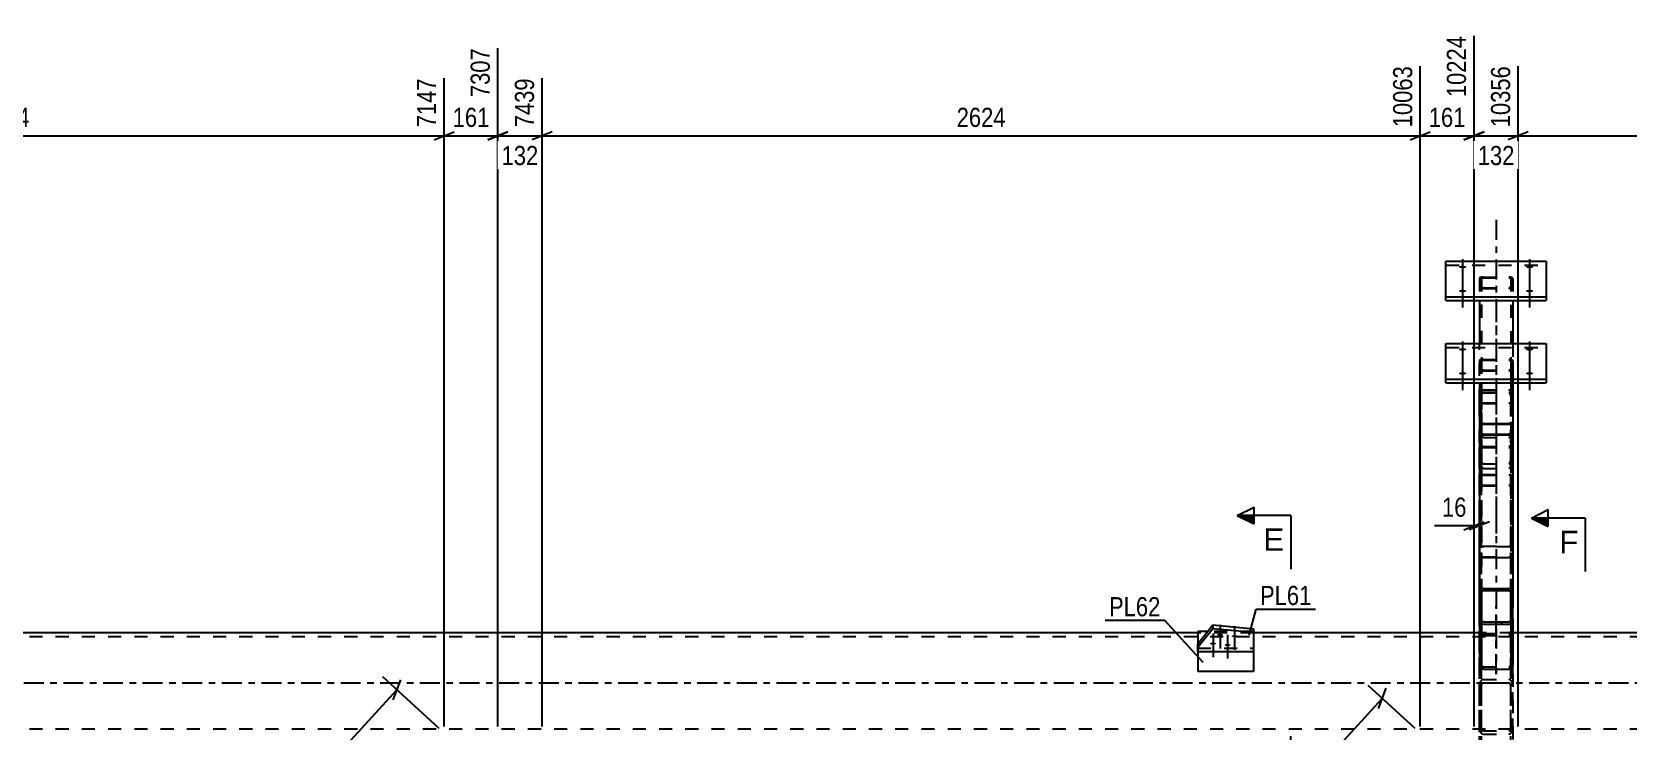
# Model space of a CAD drawing. Header units: millimetres. Extents: x -109 to 1080, y -501 to 340.
# Drawn here: x 247.7 to 486.1, y -7.2 to 97.3 of the extents above; entities that cross this region are included whole.
import ezdxf

# ---------------------------------------------------------------- set-up
doc = ezdxf.new("R2010")
doc.units = ezdxf.units.MM
doc.linetypes.add('DXK_LINE_DOT2', pattern=[3.9198, 1.9599, -1.9599])
doc.linetypes.add('DXK_LINE_DOT3', pattern=[5.9187, 2.979, -0.9799, 0.9799, -0.9799])
doc.styles.add('Arial', font='ARIAL.TTF', dxfattribs={"height": 0.2})
doc.styles.add('Arial Narrow', font='ARIALN.TTF', dxfattribs={"height": 0.2})

# ---------------------------------------------------------------- blocks, each defined once
blk = doc.blocks.new('Part-389666448-1448 - 1389')
at = {"color": 2, "linetype": 'Continuous'}
for p, q in [((421.85, 7.5), (219.32, 7.5)), ((463.92, 7.5), (430.17, 7.5)), ((502.66, 7.5), (468.92, 7.5))]:
    blk.add_line(p, q, dxfattribs=at)
at = {"color": 7, "linetype": 'DXK_LINE_DOT2'}
for p, q in [((430.17, 7.5), (421.85, 7.5)), ((468.92, 7.5), (463.92, 7.5)), ((625.55, 6.9), (15.62, 6.9)), ((625.55, -6.9), (15.62, -6.9))]:
    blk.add_line(p, q, dxfattribs=at)
at = {"color": 7, "linetype": 'DXK_LINE_DOT3'}
blk.add_line((15.62, 0), (625.55, 0), dxfattribs=at)
blk = doc.blocks.new('Part-389666448-1407 - 1389')
at = {"color": 2, "linetype": 'Continuous'}
for p, q in [((421.85, 5.84), (424.09, 8.65)), ((424.09, 8.09), (421.85, 5.28)), ((424.09, 8.65), (430.17, 8.08)), ((424.09, 8.65), (424.09, 8.09)), ((430.17, 7.51), (424.09, 8.09)), ((430.17, 8.08), (430.17, 4.65)), ((421.85, 4.65), (421.85, 5.84)), ((430.17, 4.65), (421.85, 4.65))]:
    blk.add_line(p, q, dxfattribs=at)
at = {"color": 7, "linetype": 'DXK_LINE_DOT2'}
blk.add_line((421.85, 5.21), (430.17, 5.21), dxfattribs=at)
blk = doc.blocks.new('Part-389666448-1532 - 1389')
at = {"color": 7, "linetype": 'DXK_LINE_DOT2'}
for p, q in [((463.96, 43.25), (463.92, 42.92)), ((464.09, 43.53), (463.96, 43.25)), ((464.29, 43.71), (464.09, 43.53)), ((464.22, 42.92), (464.24, 43.08)), ((464.24, 43.08), (464.3, 43.22)), ((464.52, 43.78), (464.29, 43.71)), ((464.3, 43.22), (464.4, 43.32)), ((464.4, 43.32), (464.52, 43.35)), ((464.52, 43.78), (468.32, 43.78)), ((464.52, 43.35), (468.32, 43.35)), ((468.55, 43.71), (468.32, 43.78)), ((468.32, 43.35), (468.43, 43.32)), ((468.43, 43.32), (468.53, 43.22)), ((468.53, 43.22), (468.59, 43.08)), ((468.74, 43.53), (468.55, 43.71)), ((468.59, 43.08), (468.62, 42.92)), ((468.87, 43.25), (468.74, 43.53)), ((468.92, 42.92), (468.87, 43.25)), ((463.92, -128.77), (463.92, 42.92)), ((464.22, -128.77), (464.22, 42.92)), ((468.62, -128.77), (468.62, 42.92)), ((468.92, -128.77), (468.92, 42.92)), ((463.92, 37.49), (463.96, 37.17)), ((463.96, 37.17), (464.09, 36.89)), ((464.09, 36.89), (464.29, 36.7)), ((464.24, 37.33), (464.22, 37.49)), ((464.3, 37.19), (464.24, 37.33)), ((464.29, 36.7), (464.52, 36.64)), ((464.4, 37.1), (464.3, 37.19)), ((464.52, 37.06), (464.4, 37.1)), ((464.52, 37.06), (468.32, 37.06)), ((464.52, 36.64), (468.32, 36.64)), ((468.43, 37.1), (468.32, 37.06)), ((468.32, 36.64), (468.55, 36.7)), ((468.53, 37.19), (468.43, 37.1)), ((468.59, 37.33), (468.53, 37.19)), ((468.55, 36.7), (468.74, 36.89)), ((468.62, 37.49), (468.59, 37.33)), ((468.74, 36.89), (468.87, 37.17)), ((468.87, 37.17), (468.92, 37.49))]:
    blk.add_line(p, q, dxfattribs=at)
blk = doc.blocks.new('Part-389666448-1633 - 1389')
at = {"color": 7, "linetype": 'DXK_LINE_DOT2'}
for p, q in [((463.92, 42.92), (463.96, 43.25)), ((463.96, 43.25), (464.09, 43.53)), ((464.09, 43.53), (464.29, 43.71)), ((464.24, 43.08), (464.22, 42.92)), ((464.3, 43.22), (464.24, 43.08)), ((464.29, 43.71), (464.52, 43.78)), ((464.4, 43.32), (464.3, 43.22)), ((464.52, 43.35), (464.4, 43.32)), ((464.52, 43.78), (468.32, 43.78)), ((464.52, 43.35), (468.32, 43.35)), ((468.32, 43.78), (468.55, 43.71)), ((468.43, 43.32), (468.32, 43.35)), ((468.53, 43.22), (468.43, 43.32)), ((468.59, 43.08), (468.53, 43.22)), ((468.55, 43.71), (468.74, 43.53)), ((468.62, 42.92), (468.59, 43.08)), ((468.74, 43.53), (468.87, 43.25)), ((468.87, 43.25), (468.92, 42.92)), ((463.92, 42.92), (463.92, 18.93)), ((464.22, 42.92), (464.22, 2.7)), ((468.62, 42.92), (468.62, 2.7)), ((468.92, 42.92), (468.92, 18.93)), ((463.96, 37.17), (463.92, 37.49)), ((464.09, 36.89), (463.96, 37.17)), ((464.29, 36.7), (464.09, 36.89)), ((464.22, 37.49), (464.24, 37.33)), ((464.24, 37.33), (464.3, 37.19)), ((464.52, 36.64), (464.29, 36.7)), ((464.3, 37.19), (464.4, 37.1)), ((464.4, 37.1), (464.52, 37.06)), ((464.52, 37.06), (468.32, 37.06)), ((464.52, 36.64), (468.32, 36.64)), ((468.32, 37.06), (468.43, 37.1)), ((468.55, 36.7), (468.32, 36.64)), ((468.43, 37.1), (468.53, 37.19)), ((468.53, 37.19), (468.59, 37.33)), ((468.74, 36.89), (468.55, 36.7)), ((468.59, 37.33), (468.62, 37.49)), ((468.87, 37.17), (468.74, 36.89)), ((468.92, 37.49), (468.87, 37.17)), ((463.92, 13.47), (463.92, 2.7)), ((468.92, 13.47), (468.92, 2.7)), ((464.4, 7.36), (464.29, 7.33)), ((464.52, 7.38), (464.4, 7.36)), ((464.52, 7.38), (468.32, 7.38)), ((468.53, 7.34), (468.32, 7.38)), ((468.55, 7.33), (468.53, 7.34)), ((463.96, 6.99), (463.92, 6.74)), ((464.22, 6.74), (464.24, 6.86)), ((464.24, 6.86), (464.3, 6.97)), ((464.3, 6.97), (464.4, 7.04)), ((464.4, 7.04), (464.52, 7.06)), ((464.52, 7.06), (468.32, 7.06)), ((468.32, 7.06), (468.43, 7.04)), ((468.43, 7.04), (468.53, 6.97)), ((468.53, 6.97), (468.59, 6.86)), ((468.59, 6.86), (468.62, 6.74)), ((468.92, 6.74), (468.87, 6.99)), ((463.92, 2.7), (463.96, 2.45)), ((464.24, 2.58), (464.22, 2.7)), ((464.3, 2.47), (464.24, 2.58)), ((464.4, 2.4), (464.3, 2.47)), ((464.52, 2.38), (464.4, 2.4)), ((468.43, 2.4), (468.32, 2.38)), ((468.53, 2.47), (468.43, 2.4)), ((468.59, 2.58), (468.53, 2.47)), ((468.62, 2.7), (468.59, 2.58)), ((468.87, 2.45), (468.92, 2.7)), ((464.29, 2.11), (464.52, 2.06)), ((464.52, 2.38), (468.32, 2.38)), ((464.52, 2.06), (468.32, 2.06)), ((468.32, 2.06), (468.55, 2.11))]:
    blk.add_line(p, q, dxfattribs=at)
at = {"color": 7, "linetype": 'DXK_LINE_DOT3'}
blk.add_line((466.42, 43.63), (466.42, 1.3), dxfattribs=at)
at = {"color": 2, "linetype": 'Continuous'}
for p, q in [((463.92, 18.93), (463.92, 13.47)), ((468.92, 18.93), (468.92, 13.47))]:
    blk.add_line(p, q, dxfattribs=at)
at = {"color": 7, "linetype": 'DXK_LINE_DOT2'}
for centre, start, end in [((464.54, 6.77), 114.32, 159.2417), ((468.29, 6.77), 20.7583, 65.68), ((464.54, 2.67), 200.7583, 245.68), ((468.29, 2.67), 294.32, 339.2417)]:
    blk.add_arc(centre, 0.621, start, end, dxfattribs=at)
blk = doc.blocks.new('Part-389666448-1655 - 1389')
at = {"color": 2, "linetype": 'Continuous'}
for p, q in [((423.33, 7.69), (421.85, 7.69)), ((421.85, 7.69), (421.85, 5.84)), ((421.85, 4.65), (421.85, 1.69)), ((430.17, 4.65), (430.17, 1.69)), ((430.17, 1.69), (421.85, 1.69))]:
    blk.add_line(p, q, dxfattribs=at)
at = {"color": 7, "linetype": 'DXK_LINE_DOT2'}
for p, q in [((430.17, 7.69), (423.33, 7.69)), ((430.17, 7.69), (430.17, 4.65)), ((421.85, 5.84), (421.85, 4.65))]:
    blk.add_line(p, q, dxfattribs=at)
blk = doc.blocks.new('Bolt-389666448-1687 - 1389')
at = {"linetype": 'Continuous'}
for points in [[(425.18, 7.34), (425.28, 7.34), (425.37, 7.33), (425.45, 7.31), (425.52, 7.29), (425.57, 7.26), (425.61, 7.23), (425.63, 7.2), (425.63, 7.17), (425.61, 7.14), (425.57, 7.11), (425.52, 7.08), (425.45, 7.06), (425.37, 7.04), (425.28, 7.03), (425.18, 7.03), (425.09, 7.03), (425, 7.04), (424.92, 7.06), (424.85, 7.08), (424.79, 7.11), (424.76, 7.14), (424.74, 7.17), (424.74, 7.2), (424.76, 7.23), (424.79, 7.26), (424.85, 7.29), (424.92, 7.31), (425, 7.33), (425.09, 7.34)], [(424.13, 6.02), (424.22, 6.02), (424.31, 6.01), (424.39, 5.99), (424.46, 5.97), (424.52, 5.94), (424.56, 5.91), (424.58, 5.88), (424.58, 5.85), (424.56, 5.82), (424.52, 5.79), (424.46, 5.76), (424.39, 5.74), (424.31, 5.72), (424.22, 5.71), (424.13, 5.71), (424.04, 5.71), (423.95, 5.72), (423.86, 5.74), (423.79, 5.76), (423.74, 5.79), (423.7, 5.82), (423.68, 5.85), (423.68, 5.88), (423.7, 5.91), (423.74, 5.94), (423.79, 5.97), (423.86, 5.99), (423.95, 6.01), (424.04, 6.02)], [(426.3, 5.82), (426.39, 5.81), (426.48, 5.8), (426.56, 5.79), (426.63, 5.77), (426.69, 5.74), (426.73, 5.71), (426.75, 5.68), (426.75, 5.65), (426.73, 5.61), (426.69, 5.59), (426.63, 5.56), (426.56, 5.54), (426.48, 5.52), (426.39, 5.51), (426.3, 5.51), (426.21, 5.51), (426.12, 5.52), (426.03, 5.54), (425.96, 5.56), (425.91, 5.59), (425.87, 5.61), (425.85, 5.65), (425.85, 5.68), (425.87, 5.71), (425.91, 5.74), (425.96, 5.77), (426.03, 5.79), (426.12, 5.8), (426.21, 5.81)], [(427.35, 7.14), (427.45, 7.13), (427.54, 7.12), (427.62, 7.11), (427.69, 7.08), (427.74, 7.06), (427.78, 7.03), (427.8, 7), (427.8, 6.97), (427.78, 6.93), (427.74, 6.9), (427.69, 6.88), (427.62, 6.86), (427.54, 6.84), (427.45, 6.83), (427.35, 6.83), (427.26, 6.83), (427.17, 6.84), (427.09, 6.86), (427.02, 6.88), (426.97, 6.9), (426.93, 6.93), (426.91, 6.97), (426.91, 7), (426.93, 7.03), (426.97, 7.06), (427.02, 7.08), (427.09, 7.11), (427.17, 7.12), (427.26, 7.13)]]:
    blk.add_hatch(color=1, dxfattribs=at).paths.add_polyline_path(points)
at = {"color": 1, "linetype": 'Continuous'}
for p, q in [((424.13, 7.37), (424.13, 3.84)), ((425.18, 8.69), (425.18, 5.16)), ((426.3, 7.17), (426.3, 3.64)), ((427.35, 8.49), (427.35, 4.96))]:
    blk.add_line(p, q, dxfattribs=at)
blk = doc.blocks.new('Part-389666448-1746 - 1389')
at = {"color": 7, "linetype": 'DXK_LINE_DOT2'}
for p, q in [((463.92, -158.88), (463.92, 36.64)), ((464.22, 36.64), (463.92, 36.64)), ((464.22, -158.88), (464.22, 36.64)), ((468.62, -158.88), (468.62, 36.64)), ((468.92, 36.64), (468.62, 36.64)), ((468.92, 36.64), (468.92, -158.88)), ((463.92, 35.46), (463.96, 35.35)), ((463.96, 32.88), (463.92, 33.4)), ((463.96, 35.35), (464.09, 35.25)), ((464.09, 35.25), (464.29, 35.19)), ((464.24, 35.41), (464.22, 35.46)), ((464.22, 33.4), (464.24, 33.14)), ((464.3, 35.36), (464.24, 35.41)), ((464.29, 35.19), (464.52, 35.17)), ((464.4, 35.33), (464.3, 35.36)), ((464.52, 35.32), (464.4, 35.33)), ((464.52, 35.32), (468.32, 35.32)), ((464.52, 35.17), (468.32, 35.17)), ((468.43, 35.33), (468.32, 35.32)), ((468.32, 35.17), (468.55, 35.19)), ((468.53, 35.36), (468.43, 35.33)), ((468.59, 35.41), (468.53, 35.36)), ((468.55, 35.19), (468.74, 35.25)), ((468.62, 35.46), (468.59, 35.41)), ((468.59, 33.14), (468.62, 33.4)), ((468.74, 35.25), (468.87, 35.35)), ((468.87, 35.35), (468.92, 35.46)), ((468.92, 33.4), (468.87, 32.88)), ((464.52, 32.05), (464.29, 32.15)), ((464.4, 32.78), (464.52, 32.72)), ((464.52, 32.72), (468.32, 32.72)), ((464.52, 32.05), (468.32, 32.05)), ((468.32, 32.72), (468.43, 32.78)), ((468.55, 32.15), (468.32, 32.05))]:
    blk.add_line(p, q, dxfattribs=at)
for centre, radius, start, end in [((465.32, 33.05), 1.37, 186.837, 220.9454), ((464.92, 33.22), 0.683, 186.837, 220.9454), ((467.91, 33.22), 0.683, 319.0546, 353.163), ((467.51, 33.05), 1.37, 319.0546, 353.163)]:
    blk.add_arc(centre, radius, start, end, dxfattribs=at)
blk = doc.blocks.new('Part-389666448-1751 - 1389')
at = {"color": 7, "linetype": 'DXK_LINE_DOT2'}
for p, q in [((464.52, 0.51), (464.29, 0.44)), ((464.4, -0.02), (464.52, 0.02)), ((464.52, 0.51), (468.32, 0.51)), ((464.52, 0.02), (468.32, 0.02)), ((468.55, 0.44), (468.32, 0.51)), ((468.32, 0.02), (468.43, -0.02)), ((463.96, -0.09), (463.92, -0.47)), ((463.92, -62.22), (463.92, -0.47)), ((464.22, -0.47), (464.24, -0.28)), ((464.22, -62.22), (464.22, -0.47)), ((468.59, -0.28), (468.62, -0.47)), ((468.62, -62.22), (468.62, -0.47)), ((468.92, -0.47), (468.87, -0.09)), ((468.92, -62.22), (468.92, -0.47)), ((463.92, -6.69), (463.92, -6.72)), ((463.92, -6.72), (463.96, -7.07)), ((464.22, -6.72), (464.22, -6.69)), ((464.24, -6.88), (464.22, -6.72)), ((464.41, -7.15), (464.4, -7.14)), ((464.52, -7.18), (464.41, -7.15)), ((468.43, -7.14), (468.32, -7.18)), ((468.61, -6.72), (468.59, -6.88)), ((468.62, -6.69), (468.61, -6.72)), ((468.87, -7.07), (468.91, -6.72)), ((468.91, -6.72), (468.92, -6.69)), ((464.29, -7.6), (464.52, -7.67)), ((464.52, -7.18), (468.32, -7.18)), ((464.52, -7.67), (468.32, -7.67)), ((468.32, -7.67), (468.55, -7.6)), ((463.92, -58.43), (463.96, -58.2)), ((463.96, -58.2), (464.09, -58.01)), ((464.09, -58.01), (464.29, -57.88)), ((464.24, -58.32), (464.22, -58.43)), ((464.3, -58.22), (464.24, -58.32)), ((464.29, -57.88), (464.52, -57.83)), ((464.4, -58.15), (464.3, -58.22)), ((464.52, -58.13), (464.4, -58.15)), ((464.52, -57.83), (468.32, -57.83)), ((464.52, -58.13), (468.32, -58.13)), ((468.32, -57.83), (468.55, -57.88)), ((468.43, -58.15), (468.32, -58.13)), ((468.53, -58.22), (468.43, -58.15)), ((468.59, -58.32), (468.53, -58.22)), ((468.55, -57.88), (468.74, -58.01)), ((468.62, -58.43), (468.59, -58.32)), ((468.74, -58.01), (468.87, -58.2)), ((468.87, -58.2), (468.92, -58.43)), ((463.96, -62.45), (463.92, -62.22)), ((464.09, -62.65), (463.96, -62.45)), ((464.29, -62.78), (464.09, -62.65)), ((464.22, -62.22), (464.24, -62.34)), ((464.24, -62.34), (464.3, -62.43)), ((464.52, -62.82), (464.29, -62.78)), ((464.3, -62.43), (464.4, -62.5)), ((464.4, -62.5), (464.52, -62.52)), ((464.52, -62.52), (468.32, -62.52)), ((464.52, -62.82), (468.32, -62.82)), ((468.32, -62.52), (468.43, -62.5)), ((468.55, -62.78), (468.32, -62.82)), ((468.43, -62.5), (468.53, -62.43)), ((468.53, -62.43), (468.59, -62.34)), ((468.74, -62.65), (468.55, -62.78)), ((468.59, -62.34), (468.62, -62.22)), ((468.87, -62.45), (468.74, -62.65)), ((468.92, -62.22), (468.87, -62.45))]:
    blk.add_line(p, q, dxfattribs=at)
for centre, radius, start, end in [((464.85, -0.27), 0.901, 128.3497, 168.8112), ((467.99, -0.27), 0.901, 11.1888, 51.6503), ((464.68, -0.37), 0.45, 128.3497, 168.8112), ((468.15, -0.37), 0.45, 11.1888, 51.6503), ((464.85, -6.89), 0.901, 191.1888, 231.6503), ((464.68, -6.79), 0.45, 191.1888, 231.6503), ((468.15, -6.79), 0.45, 308.3497, 348.8112), ((467.99, -6.89), 0.901, 308.3497, 348.8112)]:
    blk.add_arc(centre, radius, start, end, dxfattribs=at)
blk = doc.blocks.new('Part-389666448-14599 - 1389')
at = {"linetype": 'Continuous'}
h = blk.add_hatch(dxfattribs=at)
h.set_pattern_fill('', scale=0.7, style=0, pattern_type=0)
h.set_pattern_definition([(45, (468.8708, 13.7147), (-1.57154, 1.57154), [])])
h.paths.add_polyline_path([(468.92, 13.47), (468.87, 13.71), (468.74, 13.92), (468.55, 14.06), (468.32, 14.11), (464.52, 14.11), (464.29, 14.06), (464.09, 13.92), (463.96, 13.71), (463.92, 13.47), (463.92, 9.43), (463.96, 9.18), (464.09, 8.98), (464.29, 8.84), (464.52, 8.79), (468.32, 8.79), (468.55, 8.84), (468.74, 8.98), (468.87, 9.18), (468.92, 9.43)])
h.paths.add_polyline_path([(468.59, 9.3), (468.53, 9.2), (468.43, 9.13), (468.32, 9.11), (464.52, 9.11), (464.4, 9.13), (464.3, 9.2), (464.24, 9.3), (464.22, 9.43), (464.22, 13.47), (464.24, 13.59), (464.3, 13.7), (464.4, 13.77), (464.52, 13.79), (468.32, 13.79), (468.43, 13.77), (468.53, 13.7), (468.59, 13.59), (468.62, 13.47), (468.62, 9.43)])
at = {"color": 2, "linetype": 'Continuous'}
for p, q in [((463.96, 13.71), (463.92, 13.47)), ((463.92, 9.43), (463.92, 13.47)), ((464.22, 13.47), (464.24, 13.59)), ((464.22, 9.43), (464.22, 13.47)), ((464.24, 13.59), (464.3, 13.7)), ((464.52, 14.11), (464.29, 14.06)), ((464.3, 13.7), (464.4, 13.77)), ((464.4, 13.77), (464.52, 13.79)), ((464.52, 14.11), (468.32, 14.11)), ((464.52, 13.79), (468.32, 13.79)), ((468.55, 14.06), (468.32, 14.11)), ((468.32, 13.79), (468.43, 13.77)), ((468.43, 13.77), (468.53, 13.7)), ((468.53, 13.7), (468.59, 13.59)), ((468.59, 13.59), (468.62, 13.47)), ((468.62, 9.43), (468.62, 13.47)), ((468.92, 13.47), (468.87, 13.71)), ((468.92, 9.43), (468.92, 13.47)), ((463.92, 9.43), (463.92, 2.7)), ((463.92, 9.43), (463.96, 9.18)), ((464.24, 9.3), (464.22, 9.43)), ((464.3, 9.2), (464.24, 9.3)), ((464.29, 8.84), (464.52, 8.79)), ((464.4, 9.13), (464.3, 9.2)), ((464.52, 9.11), (464.4, 9.13)), ((464.52, 9.11), (468.32, 9.11)), ((464.52, 8.79), (468.32, 8.79)), ((468.43, 9.13), (468.32, 9.11)), ((468.32, 8.79), (468.55, 8.84)), ((468.53, 9.2), (468.43, 9.13)), ((468.59, 9.3), (468.53, 9.2)), ((468.62, 9.43), (468.59, 9.3)), ((468.87, 9.18), (468.92, 9.43)), ((468.92, 9.43), (468.92, 2.7)), ((463.96, 2.45), (463.92, 2.7)), ((468.92, 2.7), (468.87, 2.45)), ((464.52, 2.06), (464.29, 2.11)), ((464.52, 2.06), (468.32, 2.06)), ((468.55, 2.11), (468.32, 2.06))]:
    blk.add_line(p, q, dxfattribs=at)
at = {"color": 7, "linetype": 'DXK_LINE_DOT2'}
for p, q in [((463.92, 13.47), (463.92, 9.43)), ((464.22, 13.47), (464.22, 2.7)), ((468.62, 13.47), (468.62, 2.7)), ((468.92, 13.47), (468.92, 9.43)), ((464.29, 7.33), (464.52, 7.38)), ((464.52, 7.38), (468.32, 7.38)), ((468.32, 7.38), (468.55, 7.33)), ((463.92, 6.74), (463.96, 6.99)), ((464.24, 6.86), (464.22, 6.74)), ((464.3, 6.97), (464.24, 6.86)), ((464.4, 7.04), (464.3, 6.97)), ((464.52, 7.06), (464.4, 7.04)), ((464.52, 7.06), (468.32, 7.06)), ((468.43, 7.04), (468.32, 7.06)), ((468.53, 6.97), (468.43, 7.04)), ((468.59, 6.86), (468.53, 6.97)), ((468.62, 6.74), (468.59, 6.86)), ((468.87, 6.99), (468.92, 6.74)), ((464.22, 2.7), (464.24, 2.58)), ((464.24, 2.58), (464.3, 2.47)), ((464.3, 2.47), (464.4, 2.4)), ((464.4, 2.4), (464.52, 2.38)), ((468.32, 2.38), (468.43, 2.4)), ((468.43, 2.4), (468.53, 2.47)), ((468.53, 2.47), (468.59, 2.58)), ((468.59, 2.58), (468.62, 2.7)), ((464.52, 2.38), (468.32, 2.38))]:
    blk.add_line(p, q, dxfattribs=at)
at = {"color": 7, "linetype": 'DXK_LINE_DOT3'}
blk.add_line((466.42, 1.3), (466.42, 11.45), dxfattribs=at)
at = {"color": 2, "linetype": 'Continuous'}
for centre, start, end in [((464.54, 13.49), 114.32, 159.2417), ((468.29, 13.49), 20.7583, 65.68), ((464.54, 9.4), 200.7583, 245.68), ((468.29, 9.4), 294.32, 339.2417), ((464.54, 2.67), 200.7583, 245.68), ((468.29, 2.67), 294.32, 339.2417)]:
    blk.add_arc(centre, 0.621, start, end, dxfattribs=at)
at = {"color": 7, "linetype": 'DXK_LINE_DOT2'}
for centre, start, end in [((464.54, 6.77), 114.32, 159.2417), ((468.29, 6.77), 20.7583, 65.68)]:
    blk.add_arc(centre, 0.621, start, end, dxfattribs=at)
blk = doc.blocks.new('Part-389666448-23598 - 1389')
at = {"color": 7, "linetype": 'DXK_LINE_DOT3'}
blk.add_line((466.42, 56.87), (466.42, 20.87), dxfattribs=at)
at = {"color": 7, "linetype": 'DXK_LINE_DOT2'}
for p, q in [((463.96, 48.2), (463.92, 48.12)), ((463.92, 48.12), (463.92, 29.62)), ((464.09, 48.26), (463.96, 48.2)), ((464.29, 48.31), (464.09, 48.26)), ((464.22, 48.12), (464.24, 48.16)), ((464.22, 48.12), (464.22, 29.62)), ((464.24, 48.16), (464.3, 48.19)), ((464.52, 48.32), (464.29, 48.31)), ((464.3, 48.19), (464.4, 48.21)), ((464.4, 48.21), (464.52, 48.22)), ((464.52, 48.32), (468.32, 48.32)), ((464.52, 48.22), (468.32, 48.22)), ((468.55, 48.31), (468.32, 48.32)), ((468.32, 48.22), (468.43, 48.21)), ((468.43, 48.21), (468.53, 48.19)), ((468.53, 48.19), (468.59, 48.16)), ((468.74, 48.26), (468.55, 48.31)), ((468.59, 48.16), (468.62, 48.12)), ((468.62, 48.12), (468.62, 46.65)), ((468.87, 48.2), (468.74, 48.26)), ((468.92, 48.12), (468.87, 48.2)), ((468.92, 48.12), (468.92, 44.82)), ((463.92, 46.82), (463.96, 46.74)), ((463.96, 46.74), (464.09, 46.68)), ((464.09, 46.68), (464.29, 46.63)), ((464.24, 46.78), (464.22, 46.82)), ((464.3, 46.75), (464.24, 46.78)), ((464.29, 46.63), (464.52, 46.62)), ((464.4, 46.73), (464.3, 46.75)), ((464.52, 46.72), (464.4, 46.73)), ((464.52, 46.72), (468.32, 46.72)), ((464.52, 46.62), (468.32, 46.62)), ((468.43, 46.73), (468.32, 46.72)), ((468.32, 46.62), (468.55, 46.63)), ((468.53, 46.75), (468.43, 46.73)), ((468.59, 46.78), (468.53, 46.75)), ((468.55, 46.63), (468.74, 46.68)), ((468.62, 46.82), (468.59, 46.78)), ((468.62, 46.65), (468.62, 29.62)), ((468.74, 46.68), (468.87, 46.74)), ((468.87, 46.74), (468.92, 46.82)), ((468.92, 46.82), (468.92, 44.82)), ((464.22, 29.62), (464.22, 44.82)), ((463.92, 38.56), (463.92, 29.62)), ((468.92, 38.56), (468.92, 29.62)), ((463.96, 31), (464.09, 31.06)), ((464.09, 31.06), (464.29, 31.11)), ((464.29, 31.11), (464.52, 31.12)), ((464.4, 31.01), (464.3, 30.99)), ((464.52, 31.02), (464.4, 31.01)), ((464.52, 31.12), (468.32, 31.12)), ((464.52, 31.02), (468.32, 31.02)), ((468.32, 31.12), (468.55, 31.11)), ((468.43, 31.01), (468.32, 31.02)), ((468.53, 30.99), (468.43, 31.01)), ((468.55, 31.11), (468.74, 31.06)), ((468.74, 31.06), (468.87, 31)), ((463.92, 30.92), (463.96, 31)), ((463.96, 29.54), (463.92, 29.62)), ((464.09, 29.48), (463.96, 29.54)), ((464.29, 29.43), (464.09, 29.48)), ((464.24, 30.96), (464.22, 30.92)), ((464.22, 29.62), (464.24, 29.58)), ((464.3, 30.99), (464.24, 30.96)), ((464.24, 29.58), (464.3, 29.55)), ((464.52, 29.42), (464.29, 29.43)), ((464.3, 29.55), (464.4, 29.53)), ((464.4, 29.53), (464.52, 29.52)), ((464.52, 29.52), (468.32, 29.52)), ((464.52, 29.42), (468.32, 29.42)), ((468.32, 29.52), (468.43, 29.53)), ((468.55, 29.43), (468.32, 29.42)), ((468.43, 29.53), (468.53, 29.55)), ((468.59, 30.96), (468.53, 30.99)), ((468.53, 29.55), (468.59, 29.58)), ((468.74, 29.48), (468.55, 29.43)), ((468.62, 30.92), (468.59, 30.96)), ((468.59, 29.58), (468.62, 29.62)), ((468.87, 29.54), (468.74, 29.48)), ((468.87, 31), (468.92, 30.92)), ((468.92, 29.62), (468.87, 29.54))]:
    blk.add_line(p, q, dxfattribs=at)
at = {"color": 2, "linetype": 'Continuous'}
for p, q in [((463.92, 44.82), (463.92, 38.56)), ((468.92, 44.82), (468.92, 38.56))]:
    blk.add_line(p, q, dxfattribs=at)
blk = doc.blocks.new('Part-389666448-23599 - 1389')
at = {"color": 2, "linetype": 'Continuous'}
for p, q in [((458.92, 44.82), (458.92, 50.68)), ((458.92, 50.68), (473.92, 50.68)), ((473.92, 50.68), (473.92, 44.82)), ((458.92, 45.38), (473.92, 45.38)), ((458.92, 44.82), (473.92, 44.82))]:
    blk.add_line(p, q, dxfattribs=at)
at = {"color": 7, "linetype": 'DXK_LINE_DOT2'}
blk.add_line((458.92, 50.12), (473.92, 50.12), dxfattribs=at)
blk = doc.blocks.new('Part-389666448-23602 - 1389')
at = {"color": 7, "linetype": 'DXK_LINE_DOT3'}
blk.add_line((466.42, 69.18), (466.42, 33.18), dxfattribs=at)
at = {"color": 7, "linetype": 'DXK_LINE_DOT2'}
for p, q in [((463.96, 60.51), (463.92, 60.43)), ((463.92, 60.43), (463.92, 57.13)), ((463.92, 60.41), (463.92, 57.13)), ((464.09, 60.58), (463.96, 60.51)), ((464.29, 60.62), (464.09, 60.58)), ((464.22, 60.43), (464.24, 60.47)), ((464.22, 59.14), (464.22, 60.43)), ((464.22, 60.43), (464.22, 41.93)), ((464.24, 60.47), (464.3, 60.5)), ((464.52, 60.64), (464.29, 60.62)), ((464.3, 60.5), (464.4, 60.53)), ((464.4, 60.53), (464.52, 60.53)), ((464.52, 60.64), (468.32, 60.64)), ((464.52, 60.53), (468.32, 60.53)), ((468.55, 60.62), (468.32, 60.64)), ((468.32, 60.53), (468.43, 60.53)), ((468.43, 60.53), (468.53, 60.5)), ((468.53, 60.5), (468.59, 60.47)), ((468.74, 60.58), (468.55, 60.62)), ((468.59, 60.47), (468.62, 60.43)), ((468.62, 60.43), (468.62, 59.11)), ((468.62, 60.41), (468.62, 41.93)), ((468.87, 60.51), (468.74, 60.58)), ((468.92, 60.43), (468.87, 60.51)), ((468.92, 60.43), (468.92, 57.13)), ((468.92, 60.41), (468.92, 57.13)), ((463.92, 59.14), (463.96, 59.06)), ((463.96, 59.06), (464.09, 58.99)), ((464.09, 58.99), (464.29, 58.95)), ((464.24, 59.1), (464.22, 59.14)), ((464.3, 59.06), (464.24, 59.1)), ((464.29, 58.95), (464.52, 58.93)), ((464.4, 59.04), (464.3, 59.06)), ((464.52, 59.03), (464.4, 59.04)), ((464.52, 59.03), (468.32, 59.03)), ((464.52, 58.93), (468.32, 58.93)), ((468.43, 59.04), (468.32, 59.03)), ((468.32, 58.93), (468.55, 58.95)), ((468.53, 59.06), (468.43, 59.04)), ((468.59, 59.1), (468.53, 59.06)), ((468.55, 58.95), (468.74, 58.99)), ((468.62, 59.14), (468.59, 59.1)), ((468.74, 58.99), (468.87, 59.06)), ((468.87, 59.06), (468.92, 59.14)), ((463.92, 41.93), (463.92, 50.68)), ((468.92, 50.68), (468.92, 41.93)), ((463.92, 43.23), (463.96, 43.31)), ((463.96, 43.31), (464.09, 43.38)), ((464.09, 43.38), (464.29, 43.42)), ((464.24, 43.27), (464.22, 43.23)), ((464.3, 43.3), (464.24, 43.27)), ((464.29, 43.42), (464.52, 43.44)), ((464.4, 43.33), (464.3, 43.3)), ((464.52, 43.33), (464.4, 43.33)), ((464.52, 43.44), (468.32, 43.44)), ((464.52, 43.33), (468.32, 43.33)), ((468.32, 43.44), (468.55, 43.42)), ((468.43, 43.33), (468.32, 43.33)), ((468.53, 43.3), (468.43, 43.33)), ((468.59, 43.27), (468.53, 43.3)), ((468.55, 43.42), (468.74, 43.38)), ((468.62, 43.23), (468.59, 43.27)), ((468.74, 43.38), (468.87, 43.31)), ((468.87, 43.31), (468.92, 43.23)), ((463.96, 41.85), (463.92, 41.93)), ((464.09, 41.79), (463.96, 41.85)), ((464.29, 41.74), (464.09, 41.79)), ((464.22, 41.93), (464.24, 41.89)), ((464.24, 41.89), (464.3, 41.86)), ((464.52, 41.73), (464.29, 41.74)), ((464.3, 41.86), (464.4, 41.84)), ((464.4, 41.84), (464.52, 41.83)), ((464.52, 41.83), (468.32, 41.83)), ((464.52, 41.73), (468.32, 41.73)), ((468.32, 41.83), (468.43, 41.84)), ((468.55, 41.74), (468.32, 41.73)), ((468.43, 41.84), (468.53, 41.86)), ((468.53, 41.86), (468.59, 41.89)), ((468.74, 41.79), (468.55, 41.74)), ((468.59, 41.89), (468.62, 41.93)), ((468.87, 41.85), (468.74, 41.79)), ((468.92, 41.93), (468.87, 41.85))]:
    blk.add_line(p, q, dxfattribs=at)
at = {"color": 2, "linetype": 'Continuous'}
for p, q in [((463.92, 57.13), (463.92, 50.68)), ((468.92, 57.13), (468.92, 50.68))]:
    blk.add_line(p, q, dxfattribs=at)
blk = doc.blocks.new('Part-389666448-23603 - 1389')
at = {"color": 2, "linetype": 'Continuous'}
for p, q in [((458.92, 57.13), (458.92, 63)), ((458.92, 63), (473.92, 63)), ((473.92, 63), (473.92, 57.13)), ((458.92, 57.69), (473.92, 57.69)), ((458.92, 57.13), (473.92, 57.13))]:
    blk.add_line(p, q, dxfattribs=at)
at = {"color": 7, "linetype": 'DXK_LINE_DOT2'}
blk.add_line((458.92, 62.43), (473.92, 62.43), dxfattribs=at)
blk = doc.blocks.new('Part-389666448-23606 - 1389')
at = {"color": 2, "linetype": 'Continuous'}
for p, q in [((463.96, 38.63), (463.92, 38.56)), ((463.92, 38.56), (463.92, 37.26)), ((464.09, 38.7), (463.96, 38.63)), ((464.29, 38.75), (464.09, 38.7)), ((464.22, 38.56), (464.24, 38.6)), ((464.22, 37.26), (464.22, 38.56)), ((464.24, 38.6), (464.3, 38.63)), ((464.52, 38.76), (464.29, 38.75)), ((464.3, 38.63), (464.4, 38.65)), ((464.4, 38.65), (464.52, 38.66)), ((464.52, 38.76), (468.32, 38.76)), ((464.52, 38.66), (468.32, 38.66)), ((468.55, 38.75), (468.32, 38.76)), ((468.32, 38.66), (468.43, 38.65)), ((468.43, 38.65), (468.53, 38.63)), ((468.53, 38.63), (468.59, 38.6)), ((468.74, 38.7), (468.55, 38.75)), ((468.59, 38.6), (468.62, 38.56)), ((468.62, 38.56), (468.62, 37.26)), ((468.87, 38.63), (468.74, 38.7)), ((468.92, 38.56), (468.87, 38.63)), ((468.92, 38.56), (468.92, 37.26)), ((463.92, 37.26), (463.92, 18.93)), ((463.92, 37.26), (463.96, 37.18)), ((463.96, 37.18), (464.09, 37.11)), ((464.09, 37.11), (464.29, 37.07)), ((464.24, 37.22), (464.22, 37.26)), ((464.3, 37.19), (464.24, 37.22)), ((464.29, 37.07), (464.52, 37.05)), ((464.4, 37.16), (464.3, 37.19)), ((464.52, 37.16), (464.4, 37.16)), ((464.52, 37.16), (468.32, 37.16)), ((464.52, 37.05), (468.32, 37.05)), ((468.43, 37.16), (468.32, 37.16)), ((468.32, 37.05), (468.55, 37.07)), ((468.53, 37.19), (468.43, 37.16)), ((468.59, 37.22), (468.53, 37.19)), ((468.55, 37.07), (468.74, 37.11)), ((468.62, 37.26), (468.59, 37.22)), ((468.74, 37.11), (468.87, 37.18)), ((468.87, 37.18), (468.92, 37.26)), ((468.92, 37.26), (468.92, 18.93)), ((463.96, 18.85), (463.92, 18.93)), ((464.09, 18.79), (463.96, 18.85)), ((464.29, 18.74), (464.09, 18.79)), ((464.52, 18.73), (464.29, 18.74)), ((464.52, 18.73), (468.32, 18.73)), ((468.55, 18.74), (468.32, 18.73)), ((468.74, 18.79), (468.55, 18.74)), ((468.87, 18.85), (468.74, 18.79)), ((468.92, 18.93), (468.87, 18.85))]:
    blk.add_line(p, q, dxfattribs=at)
at = {"color": 7, "linetype": 'DXK_LINE_DOT2'}
for p, q in [((464.22, 38.56), (464.22, 18.93)), ((468.62, 37.26), (468.62, 18.93)), ((463.92, 20.23), (463.96, 20.31)), ((463.96, 20.31), (464.09, 20.37)), ((464.09, 20.37), (464.29, 20.42)), ((464.24, 20.27), (464.22, 20.23)), ((464.3, 20.3), (464.24, 20.27)), ((464.29, 20.42), (464.52, 20.43)), ((464.4, 20.32), (464.3, 20.3)), ((464.52, 20.33), (464.4, 20.32)), ((464.52, 20.43), (468.32, 20.43)), ((468.32, 20.33), (464.52, 20.33)), ((468.32, 20.43), (468.55, 20.42)), ((468.43, 20.32), (468.32, 20.33)), ((468.53, 20.3), (468.43, 20.32)), ((468.59, 20.27), (468.53, 20.3)), ((468.55, 20.42), (468.74, 20.37)), ((468.62, 20.23), (468.59, 20.27)), ((468.74, 20.37), (468.87, 20.31)), ((468.87, 20.31), (468.92, 20.23)), ((464.22, 18.93), (464.24, 18.89)), ((464.24, 18.89), (464.3, 18.86)), ((464.3, 18.86), (464.4, 18.84)), ((464.4, 18.84), (464.52, 18.83)), ((464.52, 18.83), (468.32, 18.83)), ((468.32, 18.83), (468.43, 18.84)), ((468.43, 18.84), (468.53, 18.86)), ((468.53, 18.86), (468.59, 18.89)), ((468.59, 18.89), (468.62, 18.93))]:
    blk.add_line(p, q, dxfattribs=at)
blk = doc.blocks.new('Bolt-389666448-23608 - 1389')
at = {"linetype": 'Continuous'}
for points in [[(461.42, 49.64), (461.3, 49.64), (461.19, 49.66), (461.09, 49.68), (461.01, 49.7), (460.94, 49.73), (460.89, 49.77), (460.87, 49.81), (460.87, 49.85), (460.89, 49.89), (460.94, 49.92), (461.01, 49.95), (461.09, 49.98), (461.19, 50), (461.3, 50.01), (461.42, 50.02), (461.53, 50.01), (461.64, 50), (461.74, 49.98), (461.83, 49.95), (461.89, 49.92), (461.94, 49.89), (461.96, 49.85), (461.96, 49.81), (461.94, 49.77), (461.89, 49.73), (461.83, 49.7), (461.74, 49.68), (461.64, 49.66), (461.53, 49.64)], [(461.42, 46.05), (461.3, 46.05), (461.19, 46.06), (461.09, 46.08), (461.01, 46.11), (460.94, 46.14), (460.89, 46.18), (460.87, 46.22), (460.87, 46.26), (460.89, 46.29), (460.94, 46.33), (461.01, 46.36), (461.09, 46.39), (461.19, 46.41), (461.3, 46.42), (461.42, 46.42), (461.53, 46.42), (461.64, 46.41), (461.74, 46.39), (461.83, 46.36), (461.89, 46.33), (461.94, 46.29), (461.96, 46.26), (461.96, 46.22), (461.94, 46.18), (461.89, 46.14), (461.83, 46.11), (461.74, 46.08), (461.64, 46.06), (461.53, 46.05)]]:
    blk.add_hatch(color=1, dxfattribs=at).paths.add_polyline_path(points)
at = {"color": 1, "linetype": 'Continuous'}
for p, q in [((461.42, 51), (461.42, 47.34)), ((461.42, 47.41), (461.42, 43.75))]:
    blk.add_line(p, q, dxfattribs=at)
blk = doc.blocks.new('Bolt-389666448-23609 - 1389')
at = {"linetype": 'Continuous'}
for points in [[(471.42, 49.64), (471.3, 49.64), (471.19, 49.66), (471.09, 49.68), (471.01, 49.7), (470.94, 49.73), (470.89, 49.77), (470.87, 49.81), (470.87, 49.85), (470.89, 49.89), (470.94, 49.92), (471.01, 49.95), (471.09, 49.98), (471.19, 50), (471.3, 50.01), (471.42, 50.02), (471.53, 50.01), (471.64, 50), (471.74, 49.98), (471.83, 49.95), (471.89, 49.92), (471.94, 49.89), (471.96, 49.85), (471.96, 49.81), (471.94, 49.77), (471.89, 49.73), (471.83, 49.7), (471.74, 49.68), (471.64, 49.66), (471.53, 49.64)], [(471.42, 46.05), (471.3, 46.05), (471.19, 46.06), (471.09, 46.08), (471.01, 46.11), (470.94, 46.14), (470.89, 46.18), (470.87, 46.22), (470.87, 46.26), (470.89, 46.29), (470.94, 46.33), (471.01, 46.36), (471.09, 46.39), (471.19, 46.41), (471.3, 46.42), (471.42, 46.42), (471.53, 46.42), (471.64, 46.41), (471.74, 46.39), (471.83, 46.36), (471.89, 46.33), (471.94, 46.29), (471.96, 46.26), (471.96, 46.22), (471.94, 46.18), (471.89, 46.14), (471.83, 46.11), (471.74, 46.08), (471.64, 46.06), (471.53, 46.05)]]:
    blk.add_hatch(color=1, dxfattribs=at).paths.add_polyline_path(points)
at = {"color": 1, "linetype": 'Continuous'}
for p, q in [((471.42, 51), (471.42, 47.34)), ((471.42, 47.41), (471.42, 43.75))]:
    blk.add_line(p, q, dxfattribs=at)
blk = doc.blocks.new('Bolt-389666448-23612 - 1389')
at = {"linetype": 'Continuous'}
for points in [[(461.42, 61.95), (461.3, 61.96), (461.19, 61.97), (461.09, 61.99), (461.01, 62.02), (460.94, 62.05), (460.89, 62.08), (460.87, 62.12), (460.87, 62.16), (460.89, 62.2), (460.94, 62.24), (461.01, 62.27), (461.09, 62.29), (461.19, 62.31), (461.3, 62.33), (461.42, 62.33), (461.53, 62.33), (461.64, 62.31), (461.74, 62.29), (461.83, 62.27), (461.89, 62.24), (461.94, 62.2), (461.96, 62.16), (461.96, 62.12), (461.94, 62.08), (461.89, 62.05), (461.83, 62.02), (461.74, 61.99), (461.64, 61.97), (461.53, 61.96)], [(461.42, 58.36), (461.3, 58.37), (461.19, 58.38), (461.09, 58.4), (461.01, 58.42), (460.94, 58.46), (460.89, 58.49), (460.87, 58.53), (460.87, 58.57), (460.89, 58.61), (460.94, 58.64), (461.01, 58.68), (461.09, 58.7), (461.19, 58.72), (461.3, 58.73), (461.42, 58.74), (461.53, 58.73), (461.64, 58.72), (461.74, 58.7), (461.83, 58.68), (461.89, 58.64), (461.94, 58.61), (461.96, 58.57), (461.96, 58.53), (461.94, 58.49), (461.89, 58.46), (461.83, 58.42), (461.74, 58.4), (461.64, 58.38), (461.53, 58.37)]]:
    blk.add_hatch(color=1, dxfattribs=at).paths.add_polyline_path(points)
at = {"color": 1, "linetype": 'Continuous'}
for p, q in [((461.42, 63.32), (461.42, 59.65)), ((461.42, 59.72), (461.42, 56.06))]:
    blk.add_line(p, q, dxfattribs=at)
blk = doc.blocks.new('Bolt-389666448-23613 - 1389')
at = {"linetype": 'Continuous'}
for points in [[(471.42, 61.95), (471.3, 61.96), (471.19, 61.97), (471.09, 61.99), (471.01, 62.02), (470.94, 62.05), (470.89, 62.08), (470.87, 62.12), (470.87, 62.16), (470.89, 62.2), (470.94, 62.24), (471.01, 62.27), (471.09, 62.29), (471.19, 62.31), (471.3, 62.33), (471.42, 62.33), (471.53, 62.33), (471.64, 62.31), (471.74, 62.29), (471.83, 62.27), (471.89, 62.24), (471.94, 62.2), (471.96, 62.16), (471.96, 62.12), (471.94, 62.08), (471.89, 62.05), (471.83, 62.02), (471.74, 61.99), (471.64, 61.97), (471.53, 61.96)], [(471.42, 58.36), (471.3, 58.37), (471.19, 58.38), (471.09, 58.4), (471.01, 58.42), (470.94, 58.46), (470.89, 58.49), (470.87, 58.53), (470.87, 58.57), (470.89, 58.61), (470.94, 58.64), (471.01, 58.68), (471.09, 58.7), (471.19, 58.72), (471.3, 58.73), (471.42, 58.74), (471.53, 58.73), (471.64, 58.72), (471.74, 58.7), (471.83, 58.68), (471.89, 58.64), (471.94, 58.61), (471.96, 58.57), (471.96, 58.53), (471.94, 58.49), (471.89, 58.46), (471.83, 58.42), (471.74, 58.4), (471.64, 58.38), (471.53, 58.37)]]:
    blk.add_hatch(color=1, dxfattribs=at).paths.add_polyline_path(points)
at = {"color": 1, "linetype": 'Continuous'}
for p, q in [((471.42, 63.32), (471.42, 59.65)), ((471.42, 59.72), (471.42, 56.06))]:
    blk.add_line(p, q, dxfattribs=at)
blk = doc.blocks.new('StraightDimension-389666448-2384 - 1389')
at = {"color": 7, "linetype": 'Continuous'}
for p, q in [((317.28, -6.5), (317.28, 94.83)), ((309.25, -6.5), (309.25, 90.33)), ((307.75, 81.11), (310.75, 82.31)), ((309.25, 81.71), (317.28, 81.71)), ((318.78, 82.31), (315.78, 81.11))]:
    blk.add_line(p, q, dxfattribs=at)
at = {"color": 0}
blk.add_wipeout([(316.61, 82.46), (316.61, 86.66), (309.93, 86.66), (309.93, 82.46)], dxfattribs=at)
at = {"color": 0, "linetype": 'Continuous'}
blk.add_wipeout([(316.68, 95.43), (312.48, 95.43), (312.48, 86.91), (316.68, 86.91)], dxfattribs=at)
at = {"color": 3, "linetype": 'Continuous', "style": 'Arial Narrow'}
blk.add_text('7307', height=2.863, rotation=90.0002, dxfattribs=at).set_placement((316.08, 87.51))
at = {"color": 3, "style": 'Arial Narrow'}
blk.add_text('161', height=2.863, dxfattribs=at).set_placement((310.53, 83.06))
blk = doc.blocks.new('StraightDimension-389666448-2480 - 1389')
at = {"color": 7, "linetype": 'Continuous'}
for p, q in [((463.12, -6.5), (463.12, 96.66)), ((455.09, -6.5), (455.09, 92.16)), ((453.59, 81.11), (456.59, 82.31)), ((455.09, 81.71), (463.12, 81.71)), ((464.62, 82.31), (461.62, 81.11))]:
    blk.add_line(p, q, dxfattribs=at)
at = {"color": 0}
blk.add_wipeout([(462.45, 82.46), (462.45, 86.66), (455.76, 86.66), (455.76, 82.46)], dxfattribs=at)
at = {"color": 0, "linetype": 'Continuous'}
blk.add_wipeout([(462.52, 97.26), (458.32, 97.26), (458.32, 86.91), (462.52, 86.91)], dxfattribs=at)
at = {"color": 3, "linetype": 'Continuous', "style": 'Arial Narrow'}
blk.add_text('10224', height=2.863, rotation=90.0002, dxfattribs=at).set_placement((461.92, 87.51))
at = {"color": 3, "style": 'Arial Narrow'}
blk.add_text('161', height=2.863, dxfattribs=at).set_placement((456.36, 83.06))
blk = doc.blocks.new('StraightDimension-389666448-13204 - 1389')
at = {"color": 7, "linetype": 'Continuous'}
for p, q in [((308.52, -6.83), (300.09, 0.88)), ((301.62, -2.55), (302.76, 0.47)), ((240.6, -68.4), (302.19, -1.04)), ((246.93, -74.18), (238.5, -66.48)), ((241.17, -66.89), (240.03, -69.91))]:
    blk.add_line(p, q, dxfattribs=at)
at = {"color": 0}
blk.add_wipeout([(273.71, -31.07), (270.61, -28.24), (264.87, -34.52), (267.97, -37.35)], dxfattribs=at)
at = {"color": 3, "style": 'Arial Narrow'}
blk.add_text('1825', height=2.863, rotation=47.5612, dxfattribs=at).set_placement((267.93, -36.51))
blk = doc.blocks.new('StraightDimension-389666448-2376 - 1389')
at = {"color": 7, "linetype": 'Continuous'}
for p, q in [((317.28, -6.5), (317.28, 94.83)), ((323.88, -6.5), (323.88, 90.33)), ((315.78, 81.11), (318.78, 82.31)), ((317.28, 81.71), (323.88, 81.71)), ((325.38, 82.31), (322.38, 81.11))]:
    blk.add_line(p, q, dxfattribs=at)
at = {"color": 0, "linetype": 'Continuous'}
blk.add_wipeout([(323.28, 90.93), (319.08, 90.93), (319.08, 82.41), (323.28, 82.41)], dxfattribs=at)
at = {"color": 0}
blk.add_wipeout([(323.93, 76.76), (323.93, 80.96), (317.24, 80.96), (317.24, 76.76)], dxfattribs=at)
at = {"color": 3, "linetype": 'Continuous', "style": 'Arial Narrow'}
blk.add_text('7439', height=2.863, rotation=90.0002, dxfattribs=at).set_placement((322.68, 83.01))
at = {"color": 3, "style": 'Arial Narrow'}
blk.add_text('132', height=2.863, dxfattribs=at).set_placement((317.84, 77.36))
blk = doc.blocks.new('StraightDimension-389666448-2047 - 1389')
at = {"color": 7, "linetype": 'Continuous'}
for p, q in [((387.82, -69.67), (449.41, -2.31)), ((454.35, -6.83), (447.3, -0.38)), ((448.84, -3.82), (449.98, -0.79)), ((392.76, -74.18), (385.72, -67.74)), ((388.39, -68.15), (387.25, -71.18))]:
    blk.add_line(p, q, dxfattribs=at)
at = {"color": 0}
blk.add_wipeout([(420.93, -32.34), (417.83, -29.5), (412.09, -35.79), (415.19, -38.62)], dxfattribs=at)
at = {"color": 3, "style": 'Arial Narrow'}
blk.add_text('1825', height=2.863, rotation=47.5612, dxfattribs=at).set_placement((415.15, -37.77))
blk = doc.blocks.new('StraightDimension-389666448-2365 - 1389')
at = {"color": 7, "linetype": 'Continuous'}
for p, q in [((455.09, -6.5), (455.09, 92.16)), ((323.88, -6.5), (323.88, 90.33)), ((325.38, 82.31), (322.38, 81.11)), ((323.88, 81.71), (455.09, 81.71)), ((453.59, 81.11), (456.59, 82.31))]:
    blk.add_line(p, q, dxfattribs=at)
at = {"color": 0, "linetype": 'Continuous'}
blk.add_wipeout([(454.49, 92.76), (450.29, 92.76), (450.29, 82.41), (454.49, 82.41)], dxfattribs=at)
at = {"color": 0}
blk.add_wipeout([(393.74, 82.46), (393.74, 86.66), (385.23, 86.66), (385.23, 82.46)], dxfattribs=at)
at = {"color": 3, "linetype": 'Continuous', "style": 'Arial Narrow'}
blk.add_text('10063', height=2.863, rotation=90.0002, dxfattribs=at).set_placement((453.89, 83.01))
at = {"color": 3, "style": 'Arial Narrow'}
blk.add_text('2624', height=2.863, dxfattribs=at).set_placement((385.83, 83.06))
blk = doc.blocks.new('StraightDimension-389666448-2395 - 1389')
at = {"color": 7, "linetype": 'Continuous'}
for p, q in [((178.05, -6.5), (178.05, 90.33)), ((309.25, -6.5), (309.25, 90.33)), ((179.55, 82.31), (176.55, 81.11)), ((178.05, 81.71), (309.25, 81.71)), ((307.75, 81.11), (310.75, 82.31))]:
    blk.add_line(p, q, dxfattribs=at)
at = {"color": 0, "linetype": 'Continuous'}
blk.add_wipeout([(308.65, 90.93), (304.45, 90.93), (304.45, 82.41), (308.65, 82.41)], dxfattribs=at)
at = {"color": 0}
blk.add_wipeout([(247.91, 82.46), (247.91, 86.66), (239.4, 86.66), (239.4, 82.46)], dxfattribs=at)
at = {"color": 3, "linetype": 'Continuous', "style": 'Arial Narrow'}
blk.add_text('7147', height=2.863, rotation=90.0002, dxfattribs=at).set_placement((308.05, 83.01))
at = {"color": 3, "style": 'Arial Narrow'}
blk.add_text('2624', height=2.863, dxfattribs=at).set_placement((240, 83.06))
blk = doc.blocks.new('StraightDimension-389666448-2461 - 1389')
at = {"color": 7, "linetype": 'Continuous'}
for p, q in [((469.72, -6.5), (469.72, 92.16)), ((600.92, -6.5), (600.92, 92.16)), ((471.22, 82.31), (468.22, 81.11)), ((469.72, 81.71), (600.92, 81.71)), ((599.42, 81.11), (602.42, 82.31))]:
    blk.add_line(p, q, dxfattribs=at)
at = {"color": 0, "linetype": 'Continuous'}
blk.add_wipeout([(600.32, 92.76), (596.12, 92.76), (596.12, 82.41), (600.32, 82.41)], dxfattribs=at)
at = {"color": 0}
blk.add_wipeout([(539.58, 82.46), (539.58, 86.66), (531.06, 86.66), (531.06, 82.46)], dxfattribs=at)
at = {"color": 3, "linetype": 'Continuous', "style": 'Arial Narrow'}
blk.add_text('12980', height=2.863, rotation=90.0002, dxfattribs=at).set_placement((599.72, 83.01))
at = {"color": 3, "style": 'Arial Narrow'}
blk.add_text('2624', height=2.863, dxfattribs=at).set_placement((531.66, 83.06))
blk = doc.blocks.new('StraightDimension-389666448-2472 - 1389')
at = {"color": 7, "linetype": 'Continuous'}
for p, q in [((463.12, -6.5), (463.12, 96.66)), ((469.72, -6.5), (469.72, 92.16)), ((461.62, 81.11), (464.62, 82.31)), ((463.12, 81.71), (469.72, 81.71)), ((471.22, 82.31), (468.22, 81.11))]:
    blk.add_line(p, q, dxfattribs=at)
at = {"color": 0, "linetype": 'Continuous'}
blk.add_wipeout([(469.12, 92.76), (464.92, 92.76), (464.92, 82.41), (469.12, 82.41)], dxfattribs=at)
at = {"color": 0}
blk.add_wipeout([(469.76, 76.76), (469.76, 80.96), (463.08, 80.96), (463.08, 76.76)], dxfattribs=at)
at = {"color": 3, "linetype": 'Continuous', "style": 'Arial Narrow'}
blk.add_text('10356', height=2.863, rotation=90.0002, dxfattribs=at).set_placement((468.52, 83.01))
at = {"color": 3, "style": 'Arial Narrow'}
blk.add_text('132', height=2.863, dxfattribs=at).set_placement((463.68, 77.36))
blk = doc.blocks.new('StraightDimension-389666448-28876 - 1389')
at = {"color": 7, "linetype": 'Continuous'}
for p, q in [((463.12, -6.5), (463.12, 26.32)), ((463.92, 14.47), (463.92, 26.32)), ((461.62, 22.87), (464.62, 24.07)), ((465.42, 24.07), (462.42, 22.87)), ((463.12, 23.47), (463.92, 23.47))]:
    blk.add_line(p, q, dxfattribs=at)
at = {"color": 0}
blk.add_wipeout([(462.59, 24.22), (462.59, 28.42), (457.74, 28.42), (457.74, 24.22)], dxfattribs=at)
at = {"color": 7, "linetype": 'Continuous'}
blk.add_line((463.12, 23.47), (457.21, 23.47), dxfattribs=at)
blk.add_line((463.12, 23.47), (457.21, 23.47), dxfattribs=at)
at = {"color": 3, "style": 'Arial Narrow'}
blk.add_text('16', height=2.863, dxfattribs=at).set_placement((458.34, 24.82))
blk = doc.blocks.new('SectionMark-389666448-11571 - 1389')
at = {"linetype": 'Continuous'}
for points in [[(430.25, 24.99), (430.25, 23.74), (427.75, 24.99)], [(430.25, -14.69), (430.25, -15.94), (427.75, -15.94)]]:
    blk.add_hatch(color=6, dxfattribs=at).paths.add_polyline_path(points)
at = {"color": 6, "linetype": 'Continuous'}
for p, q in [((427.75, 24.99), (430.25, 26.24)), ((430.25, 23.74), (430.25, 26.24)), ((435.75, 24.99), (427.75, 24.99)), ((427.75, 24.99), (430.25, 23.74)), ((427.75, -15.94), (430.25, -14.69)), ((435.75, -15.94), (427.75, -15.94)), ((430.25, -17.19), (427.75, -15.94)), ((430.25, -14.69), (430.25, -17.19))]:
    blk.add_line(p, q, dxfattribs=at)
at = {"color": 0, "linetype": 'Continuous'}
for points in [[(434.75, 19.74), (434.75, 23.24), (431.64, 23.24), (431.64, 19.74)], [(434.75, -14.19), (434.75, -10.69), (431.64, -10.69), (431.64, -14.19)]]:
    blk.add_wipeout(points, dxfattribs=at)
at = {"color": 6, "linetype": 'Continuous'}
for p, q in [((435.75, 24.99), (435.75, 16.99)), ((435.75, -15.94), (435.75, -7.94))]:
    blk.add_line(p, q, dxfattribs=at)
at = {"color": 3, "linetype": 'Continuous', "style": 'Arial'}
for p in [(431.64, 19.74), (431.64, -14.19)]:
    blk.add_text('E', height=3.34, dxfattribs=at).set_placement(p)
blk = doc.blocks.new('Mark-389666448-11149 - 1389')
at = {"color": 0}
blk.add_wipeout([(438.83, 11.63), (438.83, 14.63), (431.15, 14.63), (431.15, 11.63)], dxfattribs=at)
blk.add_wipeout([(438.83, 11.63), (438.83, 14.63), (431.15, 14.63), (431.15, 11.63)], dxfattribs=at)
at = {"color": 30, "linetype": 'Continuous'}
for p, q in [((429.54, 7.15), (430.55, 11.03)), ((430.55, 11.03), (439.43, 11.03))]:
    blk.add_line(p, q, dxfattribs=at)
at = {"color": 3, "style": 'Arial Narrow'}
blk.add_text('PL61', height=2.863, dxfattribs=at).set_placement((431.15, 11.63))
blk = doc.blocks.new('Mark-389666448-11152 - 1389')
at = {"color": 0}
blk.add_wipeout([(416.26, 9.95), (416.26, 12.95), (408.59, 12.95), (408.59, 9.95)], dxfattribs=at)
blk.add_wipeout([(416.26, 9.95), (416.26, 12.95), (408.59, 12.95), (408.59, 9.95)], dxfattribs=at)
at = {"color": 30, "linetype": 'Continuous'}
for p in [(407.99, 9.35), (422.63, 3.07)]:
    blk.add_line(p, (416.86, 9.35), dxfattribs=at)
at = {"color": 3, "style": 'Arial Narrow'}
blk.add_text('PL62', height=2.863, dxfattribs=at).set_placement((408.59, 9.95))
blk = doc.blocks.new('SectionMark-389666448-12233 - 1389')
at = {"linetype": 'Continuous'}
blk.add_hatch(color=6, dxfattribs=at).paths.add_polyline_path([(474.22, 24.63), (474.22, 23.38), (471.72, 24.63)])
at = {"color": 6, "linetype": 'Continuous'}
for p, q in [((471.72, 24.63), (474.22, 25.88)), ((479.72, 24.63), (471.72, 24.63)), ((471.72, 24.63), (474.22, 23.38)), ((474.22, 23.38), (474.22, 25.88))]:
    blk.add_line(p, q, dxfattribs=at)
at = {"color": 0, "linetype": 'Continuous'}
blk.add_wipeout([(478.72, 19.38), (478.72, 22.88), (475.87, 22.88), (475.87, 19.38)], dxfattribs=at)
at = {"color": 6, "linetype": 'Continuous'}
blk.add_line((479.72, 24.63), (479.72, 16.63), dxfattribs=at)
at = {"color": 3, "linetype": 'Continuous', "style": 'Arial'}
blk.add_text('F', height=3.34, dxfattribs=at).set_placement((475.87, 19.38))

msp = doc.modelspace()

# ---------------------------------------------------------------- block references
for name in ['Part-389666448-23602 - 1389', 'Part-389666448-23603 - 1389', 'Bolt-389666448-23612 - 1389', 'Bolt-389666448-23613 - 1389', 'Part-389666448-23598 - 1389', 'Part-389666448-23599 - 1389', 'Bolt-389666448-23608 - 1389', 'Bolt-389666448-23609 - 1389', 'Part-389666448-1532 - 1389', 'Part-389666448-1633 - 1389', 'Part-389666448-23606 - 1389', 'Part-389666448-1746 - 1389', 'Part-389666448-14599 - 1389', 'Part-389666448-1448 - 1389', 'Part-389666448-1407 - 1389', 'Part-389666448-1655 - 1389', 'Bolt-389666448-1687 - 1389', 'Part-389666448-1751 - 1389']:
    msp.add_blockref(name, (0, 0))

# ---------------------------------------------------------------- next in the draw order: block references
for name in ['StraightDimension-389666448-2384 - 1389', 'StraightDimension-389666448-2480 - 1389', 'StraightDimension-389666448-2461 - 1389']:
    msp.add_blockref(name, (0, 0))

# ---------------------------------------------------------------- next in the draw order: block references
for name in ['StraightDimension-389666448-2472 - 1389', 'StraightDimension-389666448-2376 - 1389', 'StraightDimension-389666448-13204 - 1389', 'StraightDimension-389666448-2047 - 1389']:
    msp.add_blockref(name, (0, 0))

# ---------------------------------------------------------------- next in the draw order: block references
for name in ['StraightDimension-389666448-2395 - 1389', 'StraightDimension-389666448-2365 - 1389', 'SectionMark-389666448-12233 - 1389']:
    msp.add_blockref(name, (0, 0))

# ---------------------------------------------------------------- next in the draw order: block references
for name in ['SectionMark-389666448-11571 - 1389', 'StraightDimension-389666448-28876 - 1389', 'Mark-389666448-11152 - 1389']:
    msp.add_blockref(name, (0, 0))

# ---------------------------------------------------------------- next in the draw order: block references
msp.add_blockref('Mark-389666448-11149 - 1389', (0, 0))

doc.saveas('drawing.dxf')
